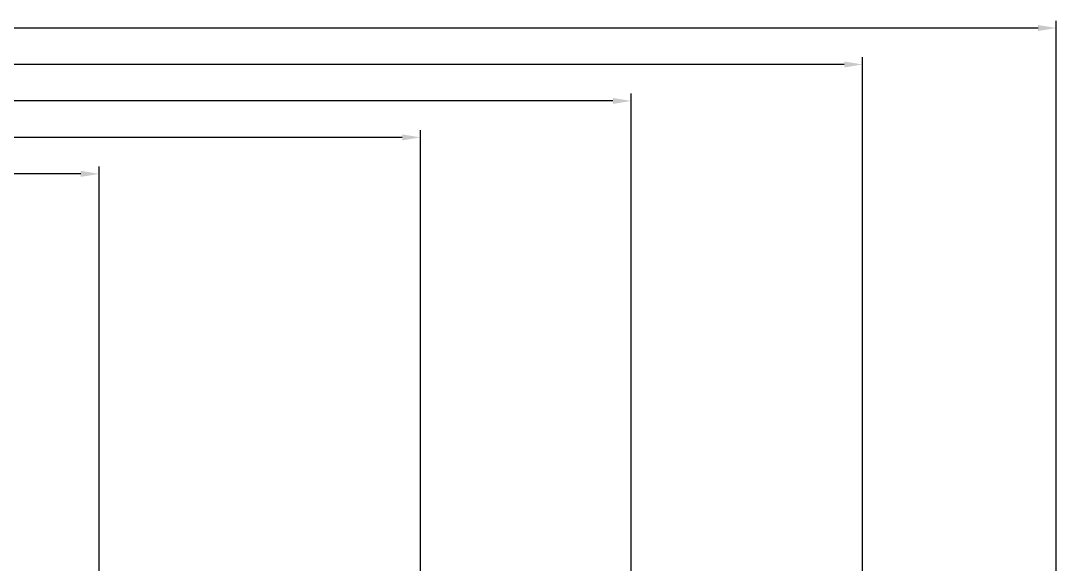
# Model space of a CAD drawing. Header units: millimetres. Extents: x 10037 to 11393, y -913 to 246.
# Drawn here: x 10931.7 to 11286.9, y 57.3 to 243.7 of the extents above; entities that cross this region are included whole.
import ezdxf

# ---------------------------------------------------------------- set-up
doc = ezdxf.new("R2010")
doc.units = ezdxf.units.MM
doc.header["$LTSCALE"] = 46.255
doc.layers.get('0').update_dxf_attribs({"linetype": 'CONTINUOUS'})

msp = doc.modelspace()

# ---------------------------------------------------------------- linework, layer by layer
at = {"color": 7}
for p, q in [((11286.92, -74.4), (11286.92, 243.66)), ((11280.67, 241.16), (10753.12, 241.16)), ((11220.42, -74.4), (11220.42, 231.16)), ((11214.17, 228.66), (10719.87, 228.66)), ((11141.05, -74.4), (11141.05, 218.66)), ((11134.8, 216.16), (10676.95, 216.16)), ((11068.8, -74.4), (11068.8, 206.16)), ((11062.55, 203.66), (10640.86, 203.66)), ((10958.55, -74.4), (10958.55, 193.66)), ((10952.3, 191.16), (10585.56, 191.16))]:
    msp.add_line(p, q, dxfattribs=at)
for points in [[(11280.67, 242.2), (11280.67, 240.12), (11286.92, 241.16)], [(11214.17, 229.7), (11214.17, 227.62), (11220.42, 228.66)], [(11134.8, 217.2), (11134.8, 215.12), (11141.05, 216.16)], [(11062.55, 204.7), (11062.55, 202.62), (11068.8, 203.66)], [(10952.3, 192.2), (10952.3, 190.12), (10958.55, 191.16)]]:
    msp.add_solid(points, dxfattribs=at)

doc.saveas('drawing.dxf')
